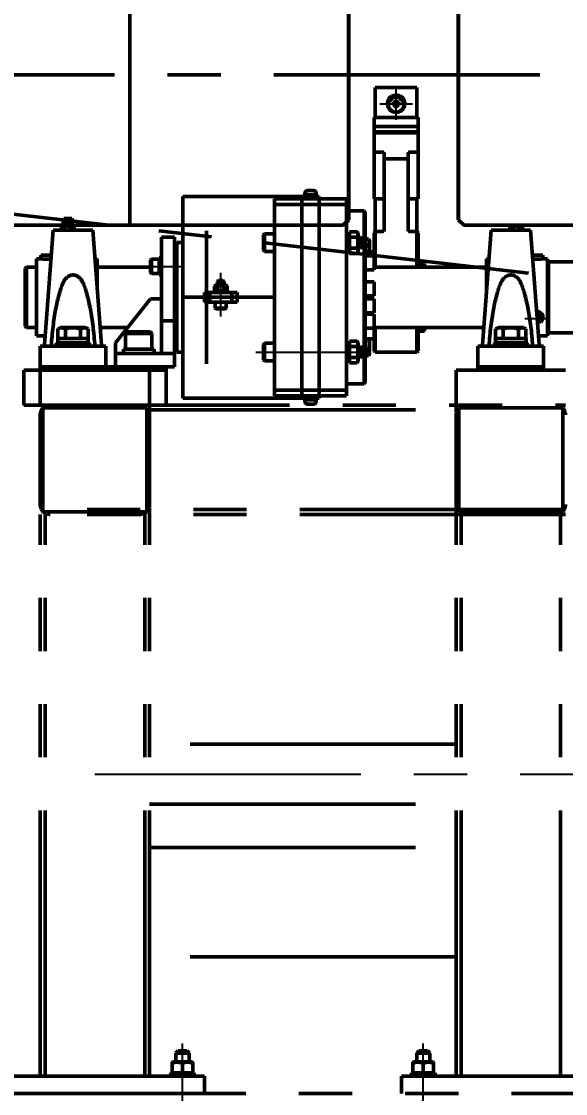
# Model space of a CAD drawing. Header units: millimetres. Extents: x -993 to 13147, y -7260 to 4342.
# Drawn here: x 4228 to 4725, y 116 to 1096 of the extents above; entities that cross this region are included whole.
import ezdxf

# ---------------------------------------------------------------- set-up
doc = ezdxf.new("R2010")
doc.units = ezdxf.units.MM
doc.header["$LTSCALE"] = 7.649257
doc.linetypes.add('CENTER', pattern=[50.8, 31.75, -6.35, 6.35, -6.35])
doc.linetypes.add('PHANTOM', pattern=[63.5, 31.75, -6.35, 6.35, -6.35, 6.35, -6.35])
for name, color, linetype in [('NoLayerName_001', 7, 'Continuous'), ('NoLayerName_002', 7, 'Continuous'), ('NoLayerName_003', 7, 'Continuous')]:
    doc.layers.add(name, color=color, linetype=linetype)
doc.styles.get("Standard").update_dxf_attribs({"font": 'txt', "bigfont": 'extfont2'})
doc.dimstyles.get("Standard").update_dxf_attribs({"dimtxt": 2.5, "dimasz": 2.5, "dimexe": 1.25, "dimexo": 0.625, "dimtad": 1, "dimzin": 0, "dimdsep": 46, "dimtxsty": 'Standard', "dimcen": 2.5, "dimadec": 0, "dimazin": 0, "dimtfac": 0.75, "dimtmove": 0, "dimatfit": 3, "dimfxl": 1, "dimarcsym": 0})

# ---------------------------------------------------------------- blocks, each defined once
blk = doc.blocks.new('_OPEN30')
at = {"color": 0, "linetype": 'ByBlock', "lineweight": -2}
for p, q in [((-1, 0.267949), (0, 0)), ((0, 0), (-1, -0.267949)), ((0, 0), (-1, 0))]:
    blk.add_line(p, q, dxfattribs=at)
blk = doc.blocks.new('*D1565')
at = {"layer": 'Defpoints', "color": 0}
for p in [(4070, 1507.1), (4070, 1067.35), (5070, 1054.35)]:
    blk.add_point(p, dxfattribs=at)
at = {"layer": 'NoLayerName_001', "color": 0, "linetype": 'Continuous', "lineweight": 25}
for p, q in [((4070, 1082.35), (4070, 1522.1)), ((5070, 1069.35), (5070, 1522.1)), ((5025, 1507.1), (4115, 1507.1))]:
    blk.add_line(p, q, dxfattribs=at)
at = {"layer": 'NoLayerName_001', "color": 0, "lineweight": 25, "xscale": 45, "yscale": 45, "zscale": 45}
for p, rotation in [((4070, 1507.1), 180), ((5070, 1507.1), 360)]:
    blk.add_blockref('_OPEN30', p, dxfattribs=dict(at, rotation=rotation))
at = {"layer": 'NoLayerName_001', "color": 2, "lineweight": 50, "insert": (4527, 1567.1), "char_height": 90, "attachment_point": 5}
blk.add_mtext('\\W0.8000;\\T0.8750;1000', dxfattribs=at)
blk = doc.blocks.new('JZB_0208')
at = {"layer": 'NoLayerName_001', "color": 7, "linetype": 'Continuous', "lineweight": 50}
for p, q in [((4367, 216.8), (4367, 0)), ((4566.68, 5), (4566.68, 216.8)), ((4567, 220), (4567, 5)), ((4210, 0), (4562.02, 0)), ((4561.71, 0), (4566.68, 5)), ((4567, 5), (4562.02, 0)), ((4566.68, 5), (4567, 5))]:
    blk.add_line(p, q, dxfattribs=at)
blk = doc.blocks.new('JZB_0388')
at = {"layer": 'NoLayerName_001', "color": 3, "linetype": 'PHANTOM', "lineweight": 50}
for p, q in [((4617, 985), (4617, 1200)), ((4617.32, 985), (4617.32, 1196.8)), ((4553.2, 1090.12), (4553.2, 1089.98)), ((4560.2, 1093.08), (4557.7, 1091.66)), ((4557.7, 1092.27), (4557.86, 1092.36)), ((4557.7, 1089.42), (4557.7, 1092.27)), ((4557.86, 1089.33), (4557.7, 1089.42)), ((4560.04, 1093.6), (4557.86, 1092.36)), ((4557.86, 1089.33), (4560.04, 1088.09)), ((4560.04, 1093.6), (4560.2, 1093.69)), ((4560.2, 1088), (4560.04, 1088.09)), ((4560.2, 1093.69), (4560.36, 1093.6)), ((4560.2, 1093.69), (4560.2, 1093.08)), ((4562.7, 1091.66), (4560.2, 1093.08)), ((4560.36, 1088.09), (4560.2, 1088)), ((4562.54, 1092.36), (4560.36, 1093.6)), ((4560.36, 1088.09), (4562.54, 1089.33)), ((4562.54, 1092.36), (4562.7, 1092.27)), ((4562.7, 1089.42), (4562.54, 1089.33)), ((4562.7, 1092.27), (4562.7, 1089.42)), ((4567.2, 1089.98), (4567.2, 1090.12)), ((4540.2, 1064.4), (4541.2, 1065.21)), ((4580.2, 1064.4), (4540.2, 1064.4)), ((4540.2, 1004.13), (4540.2, 1064.4)), ((4541.2, 1065.21), (4579.2, 1065.21)), ((4579.2, 1065.21), (4580.2, 1064.4)), ((4580.2, 1004.13), (4580.2, 1064.4)), ((4548.2, 1046.67), (4540.2, 1046.67)), ((4549.2, 1045.69), (4549.2, 975.34)), ((4571.2, 1040.76), (4549.2, 1040.76)), ((4571.2, 1045.69), (4571.2, 975.34)), ((4580.2, 1046.67), (4572.2, 1046.67)), ((4479.95, 1011.8), (4480, 1011.8)), ((4480, 1011.79), (4480, 1011.8)), ((4480.61, 1011.8), (4480, 1011.79)), ((4480.61, 1011.8), (4481.39, 1011.8)), ((4482, 1011.79), (4481.39, 1011.8)), ((4482.61, 1011.8), (4482, 1011.79)), ((4482.61, 1011.8), (4483.39, 1011.8)), ((4484, 1011.79), (4483.39, 1011.8)), ((4484, 1011.8), (4484, 1011.79)), ((4484, 1011.8), (4484.05, 1011.8)), ((4449, 1004), (4515, 1004)), ((4449, 1004), (4449, 824)), ((4474, 824), (4474, 1004)), ((4488.1, 1007.8), (4475.91, 1007.8)), ((4476.75, 1008.6), (4476.75, 1007.8)), ((4487.25, 1007.8), (4487.25, 1008.6)), ((4488.1, 1006.3), (4488.1, 1007.8)), ((4490, 824), (4490, 1004)), ((4515, 824), (4515, 1004)), ((4540.2, 1004.13), (4548.2, 1004.13)), ((4541.2, 1004.13), (4541.2, 941.5)), ((4572.2, 1004.13), (4580.2, 1004.13)), ((4579.2, 941.5), (4579.2, 1004.13)), ((4515, 999), (4449, 999)), ((4531, 993), (4515, 993)), ((4532, 992), (4531, 993)), ((4531, 993), (4531, 835)), ((4532, 836), (4532, 992)), ((4617, 985), (4617.32, 985)), ((4621.98, 980), (4617, 985)), ((4617.32, 985), (4622.29, 980)), ((4386.8, 853.11), (4386.8, 974.89)), ((4440, 972), (4439, 971)), ((4439, 957), (4439, 971)), ((4449, 972), (4440, 972)), ((4440, 956), (4440, 972)), ((4517.5, 973.81), (4524.6, 973.81)), ((4517.5, 954.19), (4517.5, 973.81)), ((4525.5, 972.25), (4524.6, 973.81)), ((4525.5, 955.75), (4525.5, 972.25)), ((4541.2, 974.31), (4540.2, 973.11)), ((4540.2, 941.5), (4540.2, 973.11)), ((4548.2, 974.31), (4541.2, 974.31)), ((4579.2, 974.31), (4572.2, 974.31)), ((4579.2, 974.31), (4580.2, 973.11)), ((4580.2, 973.11), (4580.2, 941.5)), ((4740, 980), (4621.98, 980)), ((4357.85, 969), (4345.85, 969)), ((4345.85, 969), (4345.85, 862.5)), ((4357.85, 969), (4357.85, 850.5)), ((4517.5, 969), (4515, 969)), ((4517.5, 968.91), (4524.6, 968.91)), ((4527.5, 969), (4525.5, 969)), ((4527.5, 959), (4527.5, 969)), ((4529, 967.5), (4527.5, 969)), ((4529, 967.5), (4529, 960.5)), ((4532, 967.4), (4534.86, 967.4)), ((4532, 961.91), (4534.86, 961.91)), ((4536, 965.43), (4534.86, 967.4)), ((4536, 965.43), (4536, 955.5)), ((4439, 957), (4440, 956)), ((4440, 956), (4449, 956)), ((4515, 959), (4517.5, 959)), ((4517.5, 959.09), (4524.6, 959.09)), ((4517.5, 954.19), (4524.6, 954.19)), ((4524.6, 954.19), (4525.5, 955.75)), ((4525.5, 959), (4527.5, 959)), ((4527.5, 959), (4529, 960.5)), ((4222.4, 941.5), (4221.4, 940.5)), ((4222.4, 886.5), (4222.4, 941.5)), ((4231.6, 941.5), (4222.4, 941.5)), ((4335.85, 941.5), (4287.2, 941.5)), ((4336.65, 948.78), (4335.85, 947.98)), ((4335.85, 947.98), (4335.85, 936.58)), ((4336.65, 948.78), (4336.65, 935.78)), ((4343.85, 948.78), (4336.65, 948.78)), ((4343.85, 949.98), (4343.85, 934.6)), ((4345.85, 949.98), (4343.85, 949.98)), ((4642.8, 941.5), (4540, 941.5)), ((4221.4, 940.5), (4221.4, 887.5)), ((4335.85, 936.58), (4336.65, 935.78)), ((4336.65, 935.78), (4343.85, 935.78)), ((4395.1, 925), (4394.23, 924.5)), ((4394.23, 920), (4394.23, 924.5)), ((4395.1, 925), (4404.9, 925)), ((4398, 929.5), (4397, 928.5)), ((4397, 928.5), (4403, 928.5)), ((4397, 928.5), (4397, 925)), ((4397.11, 920), (4397.11, 924.5)), ((4402, 929.5), (4398, 929.5)), ((4403, 928.5), (4402, 929.5)), ((4402.89, 920), (4402.89, 924.5)), ((4403, 925), (4403, 928.5)), ((4405.77, 924.5), (4404.9, 925)), ((4405.77, 920), (4405.77, 924.5)), ((4335.85, 912.5), (4303.85, 872.5)), ((4335.85, 912.5), (4345.85, 912.5)), ((4406.1, 920), (4393.91, 920)), ((4406.1, 918.5), (4406.1, 920)), ((4395, 909.5), (4395, 904.1)), ((4405, 904.1), (4395, 904.1)), ((4395, 904.1), (4395.6, 903.5)), ((4404.4, 903.5), (4395.6, 903.5)), ((4404.4, 903.5), (4405, 904.1)), ((4405, 904.1), (4405, 909.5)), ((4345.85, 892.5), (4357.85, 892.5)), ((4221.4, 887.5), (4222.4, 886.5)), ((4222.4, 886.5), (4231.6, 886.5)), ((4253.5, 886.5), (4251.14, 885.14)), ((4251.14, 876.5), (4251.14, 885.14)), ((4276.5, 886.5), (4253.5, 886.5)), ((4258.07, 876.5), (4258.07, 885.14)), ((4271.93, 876.5), (4271.93, 885.14)), ((4278.86, 885.14), (4276.5, 886.5)), ((4278.86, 876.5), (4278.86, 885.14)), ((4289.79, 886.5), (4315.05, 886.5)), ((4314.6, 882.5), (4313, 880.9)), ((4335.4, 882.5), (4314.6, 882.5)), ((4337, 880.9), (4335.4, 882.5)), ((4540, 886.5), (4640.21, 886.5)), ((4540.2, 886.5), (4540.2, 865)), ((4541.2, 886.5), (4541.2, 864)), ((4579.2, 886.5), (4579.2, 864)), ((4580.2, 886.5), (4580.2, 865)), ((4653.5, 886.5), (4651.14, 885.14)), ((4651.14, 876.5), (4651.14, 885.14)), ((4676.5, 886.5), (4653.5, 886.5)), ((4658.07, 876.5), (4658.07, 885.14)), ((4671.93, 876.5), (4671.93, 885.14)), ((4678.86, 885.14), (4676.5, 886.5)), ((4678.86, 876.5), (4678.86, 885.14)), ((4250, 872.5), (4250, 869.5)), ((4250, 872.5), (4280, 872.5)), ((4251, 876.5), (4251, 872.5)), ((4278.96, 876.5), (4251, 876.5)), ((4280, 869.5), (4280, 872.5)), ((4303.85, 872.5), (4303.85, 850.5)), ((4337, 880.9), (4313, 880.9)), ((4313, 880.9), (4313, 866.5)), ((4337, 866.5), (4337, 880.9)), ((4517.5, 873.81), (4524.6, 873.81)), ((4517.5, 854.19), (4517.5, 873.81)), ((4525.5, 872.25), (4524.6, 873.81)), ((4536, 875.97), (4536, 862.57)), ((4650, 872.5), (4650, 869.5)), ((4650, 872.5), (4680, 872.5)), ((4651, 876.5), (4651, 872.5)), ((4678.96, 876.5), (4651, 876.5)), ((4680, 869.5), (4680, 872.5)), ((4339, 866.5), (4311.04, 866.5)), ((4339, 862.5), (4339, 866.5)), ((4440, 872), (4439, 871)), ((4439, 857), (4439, 871)), ((4449, 872), (4440, 872)), ((4440, 856), (4440, 872)), ((4517.5, 869), (4515, 869)), ((4517.5, 868.91), (4524.6, 868.91)), ((4525.5, 855.75), (4525.5, 872.25)), ((4527.5, 869), (4525.5, 869)), ((4527.5, 859), (4527.5, 869)), ((4529, 867.5), (4527.5, 869)), ((4529, 867.5), (4529, 860.5)), ((4532, 866.09), (4534.86, 866.09)), ((4540.2, 865), (4541.2, 864)), ((4541.2, 864), (4579.2, 864)), ((4579.2, 864), (4580.2, 865)), ((4303.85, 862.5), (4357.85, 862.5)), ((4439, 857), (4440, 856)), ((4440, 856), (4449, 856)), ((4515, 859), (4517.5, 859)), ((4517.5, 859.09), (4524.6, 859.09)), ((4517.5, 854.19), (4524.6, 854.19)), ((4524.6, 854.19), (4525.5, 855.75)), ((4525.5, 859), (4527.5, 859)), ((4527.5, 859), (4529, 860.5)), ((4532, 860.6), (4534.86, 860.6)), ((4534.86, 860.6), (4536, 862.57)), ((4220, 847.5), (4220, 815.5)), ((4220, 847.5), (4350, 847.5)), ((4357.85, 850.5), (4235, 850.5)), ((4235, 850.5), (4235, 815.5)), ((4335, 809.1), (4335, 847.5)), ((4350, 815.5), (4350, 850.5)), ((4615, 847.5), (4615, 809.1)), ((4615, 847.5), (4715, 847.5)), ((4635, 847.5), (4635, 850.5)), ((4695, 847.5), (4695, 850.5)), ((4515, 835), (4531, 835)), ((4531, 835), (4532, 836)), ((4449, 829), (4515, 829)), ((4515, 824), (4449, 824)), ((4220, 815.5), (4715, 815.5)), ((4476, 820.2), (4488.1, 820.2)), ((4476.75, 820.2), (4476.75, 819.4)), ((4480, 816.2), (4479.95, 816.2)), ((4480, 816.21), (4480.61, 816.2)), ((4480, 816.2), (4480, 816.21)), ((4481.39, 816.2), (4480.61, 816.2)), ((4481.39, 816.2), (4482, 816.21)), ((4482, 816.21), (4482.61, 816.2)), ((4483.39, 816.2), (4482.61, 816.2)), ((4483.39, 816.2), (4484, 816.21)), ((4484, 816.21), (4484, 816.2)), ((4484.05, 816.2), (4484, 816.2)), ((4487.25, 819.4), (4487.25, 820.2)), ((4488.1, 820.2), (4488.1, 821.7)), ((4235, 724.5), (4235, 806.5)), ((4237.5, 718), (4237.5, 813)), ((4332.5, 813), (4237.5, 813)), ((4332.5, 718), (4332.5, 813)), ((4335, 811), (4615, 811)), ((4335, 806.5), (4335, 724.5)), ((4615, 724.5), (4615, 806.5)), ((4617.5, 718), (4617.5, 813)), ((4712.5, 813), (4617.5, 813)), ((4712.5, 718), (4712.5, 813)), ((4715, 720), (4235, 720)), ((4237.5, 718), (4332.5, 718)), ((4335, 202), (4335, 721.9)), ((4615, 202), (4615, 721.9)), ((4617.5, 718), (4712.5, 718)), ((4235, 202), (4235, 715.5)), ((4715, 715.5), (4235, 715.5)), ((4239.5, 202), (4239.5, 715.5)), ((4330.5, 202), (4330.5, 715.5)), ((4619.5, 202), (4619.5, 715.5)), ((4710.5, 202), (4710.5, 715.5)), ((4615, 505.5), (4335, 505.5)), ((4335, 450.5), (4615, 450.5)), ((4335, 411), (4615, 411)), ((4615, 311), (4335, 311)), ((4361, 224.92), (4359, 222.92)), ((4359, 222.92), (4371, 222.92)), ((4359, 222.92), (4359, 215)), ((4361, 224.92), (4369, 224.92)), ((4371, 222.92), (4369, 224.92)), ((4371, 215), (4371, 222.92)), ((4581, 224.92), (4579, 222.92)), ((4579, 222.92), (4591, 222.92)), ((4579, 222.92), (4579, 215)), ((4581, 224.92), (4589, 224.92)), ((4591, 222.92), (4589, 224.92)), ((4591, 215), (4591, 222.92)), ((4356, 215), (4355.5, 214.71)), ((4355.5, 205), (4355.5, 214.71)), ((4356, 215), (4374, 215)), ((4365, 205), (4365, 213.86)), ((4374.5, 214.71), (4374, 215)), ((4374.5, 205), (4374.5, 214.71)), ((4576, 215), (4575.5, 214.71)), ((4575.5, 214.71), (4575.5, 205)), ((4576, 215), (4594, 215)), ((4585, 205), (4585, 213.86)), ((4594.5, 214.71), (4594, 215)), ((4594.5, 205), (4594.5, 214.71)), ((4385, 202), (4185, 202)), ((4354.25, 205), (4354.25, 202)), ((4354.25, 205), (4375.75, 205)), ((4364.23, 202), (4362.77, 205)), ((4365.77, 205), (4367.23, 202)), ((4375.75, 202), (4375.75, 205)), ((4385, 186), (4385, 202)), ((4565, 202), (4565, 186)), ((4765, 202), (4565, 202)), ((4574.25, 205), (4574.25, 202)), ((4574.25, 205), (4595.75, 205)), ((4584.23, 202), (4582.77, 205)), ((4585.77, 205), (4587.23, 202)), ((4595.75, 202), (4595.75, 205)), ((4180, 186), (6475.83, 186))]:
    blk.add_line(p, q, dxfattribs=at)
at = {"layer": 'NoLayerName_001', "color": 4, "linetype": 'CENTER', "lineweight": 50}
for p, q in [((4060, 1117.35), (6060, 1117.35)), ((4053.75, 1008), (4805.12, 921.84))]:
    blk.add_line(p, q, dxfattribs=at)
at = {"layer": 'NoLayerName_001', "color": 4, "linetype": 'CENTER', "lineweight": 25}
for p, q in [((4560.2, 1076.14), (4560.2, 1105.9)), ((4545.2, 1091.02), (4575.2, 1091.02)), ((4328.85, 942.28), (4366.85, 942.28)), ((4400, 896.5), (4400, 936.5)), ((4689.4, 883.8), (4689.4, 905.7)), ((4677.84, 894.75), (4700.96, 894.75)), ((4432, 864), (4536, 864)), ((4285, 478), (6532.56, 478)), ((4365, 159.92), (4365, 231.92)), ((4585, 159.92), (4585, 231.92))]:
    blk.add_line(p, q, dxfattribs=at)
at = {"layer": 'NoLayerName_001', "color": 3, "linetype": 'PHANTOM', "lineweight": 50}
for centre, radius, start, end in [((4479.95, 1008.6), 3.2, 90, 180), ((4484.05, 1008.6), 3.2, 0, 90), ((4244, 806.5), 9, 90, 133.76174), ((4326, 806.5), 9, 46.23826, 90), ((4479.95, 819.4), 3.2, 180, 270), ((4484.05, 819.4), 3.2, 270, 360), ((4624, 806.5), 9, 90, 133.76174), ((4706, 806.5), 9, 46.23826, 90), ((4244, 806.5), 9, 136.23826, 180), ((4326, 806.5), 9, 0, 43.76174), ((4624, 806.5), 9, 136.23826, 180), ((4706, 806.5), 9, 0, 43.76174), ((4244, 724.5), 9, 180, 223.76174), ((4244, 724.5), 9, 226.23826, 270), ((4326, 724.5), 9, 270, 313.76174), ((4326, 724.5), 9, 316.23826, 0), ((4624, 724.5), 9, 180, 223.76174), ((4624, 724.5), 9, 226.23826, 270), ((4706, 724.5), 9, 270, 313.76174), ((4706, 724.5), 9, 316.23826, 0)]:
    blk.add_arc(centre, radius, start, end, dxfattribs=at)
for centre, major_axis, ratio, start_param, end_param in [((4560.2, 1090.12), (7, 0), 0.984808, 0, 3.141593), ((4560.2, 1090.12), (7, 0), 0.984808, 3.141593, 6.283185), ((4560.2, 1089.98), (7, 0), 0.984808, 3.141593, 4.371109), ((4560.2, 1089.98), (7, 0), 0.984808, 5.053638, 6.283185), ((4548.2, 1045.69), (-1, 0), 0.984808, 3.141593, 4.712389), ((4572.2, 1045.69), (-1, 0), 0.984808, 4.712389, 6.283185), ((4482, 1008.59), (0, 12.51), 0.487733, 1.633822, 1.75475), ((4482, 1005.51), (0, 12.51), 0.487733, 1.447534, 1.507771), ((4548.2, 1003.14), (1, 0), 0.984808, 0, 1.570796), ((4572.2, 1003.14), (1, 0), 0.984808, 1.570796, 3.141593), ((4548.2, 975.34), (0, -1.03), 0.973263, 0, 1.570796), ((4572.2, 975.34), (0, 1.03), 0.973263, 1.570796, 3.141593), ((4342.8, 942.28), (-15.79, 0), 0.487733, 1.637374, 1.765231), ((4346.9, 942.28), (-15.79, 0), 0.487733, 1.440569, 1.504219), ((4400, 920.79), (0, -12.51), 0.487733, 4.775414, 4.896343), ((4400, 917.71), (0, -12.51), 0.487733, 4.589126, 4.649364), ((4265, 870.4), (0, 28.7), 0.487733, 4.785636, 4.926556), ((4265, 878.6), (0, 28.7), 0.487733, 4.569041, 4.639142), ((4665, 870.4), (0, 28.7), 0.487733, 4.785636, 4.926556), ((4665, 878.6), (0, 28.7), 0.487733, 4.569003, 4.639142), ((4325, 868.6), (0, 28.7), 0.487733, 1.644043, 1.784963), ((4325, 860.4), (0, 28.7), 0.487733, 1.427449, 1.49755), ((4482, 822.49), (0, -12.51), 0.487733, 4.775414, 4.896343), ((4482, 819.41), (0, -12.51), 0.487733, 4.590874, 4.649364)]:
    blk.add_ellipse(centre, major_axis=major_axis, ratio=ratio, start_param=start_param, end_param=end_param, dxfattribs=at)
for points, start_tangent, end_tangent in [([(4524.6, 968.91), (4525.35, 971.54), (4524.6, 973.81)], (0.276119, 0.961124), (-0.314467, 0.949268)), ([(4524.6, 959.09), (4525.29, 962.65), (4524.92, 967.65), (4524.6, 968.91)], (0.192403, 0.981316), (-0.250892, 0.968015)), ([(4534.86, 967.4), (4535.71, 964.46), (4534.86, 961.91)], (0.276117, -0.961124), (-0.314468, -0.949268)), ([(4534.86, 961.91), (4535.64, 957.94), (4535.68, 955.49)], (0.192686, -0.98126), (0.017443, -0.999848)), ([(4524.6, 954.19), (4525.35, 956.81), (4524.6, 959.09)], (0.276119, 0.961124), (-0.314467, 0.949268)), ([(4397.11, 924.5), (4395.57, 924.94), (4394.23, 924.5)], (-0.961122, 0.276126), (-0.949271, -0.31446)), ([(4402.89, 924.5), (4402.15, 924.69), (4399.21, 924.91), (4397.11, 924.5)], (-0.967985, 0.251006), (-0.981339, -0.192288)), ([(4405.77, 924.5), (4404.23, 924.94), (4402.89, 924.5)], (-0.961122, 0.276126), (-0.949271, -0.31446)), ([(4251.14, 885.14), (4254.85, 886.21), (4258.07, 885.14)], (0.961124, 0.276116), (0.949267, -0.31447)), ([(4258.07, 885.14), (4259.85, 885.6), (4266.91, 886.12), (4271.93, 885.14)], (0.968053, 0.250744), (0.981287, -0.192553)), ([(4271.93, 885.14), (4275.64, 886.21), (4278.86, 885.14)], (0.961124, 0.276116), (0.949267, -0.31447)), ([(4651.14, 885.14), (4654.85, 886.21), (4658.07, 885.14)], (0.961124, 0.276116), (0.949267, -0.31447)), ([(4658.07, 885.14), (4659.85, 885.6), (4666.91, 886.12), (4671.93, 885.14)], (0.968053, 0.250744), (0.981287, -0.192553)), ([(4671.93, 885.14), (4675.64, 886.21), (4678.86, 885.14)], (0.961124, 0.276116), (0.949267, -0.31447)), ([(4524.6, 868.91), (4525.35, 871.54), (4524.6, 873.81)], (0.276119, 0.961124), (-0.314467, 0.949268)), ([(4535.15, 875.98), (4535.64, 873.09), (4535.23, 867.51), (4534.86, 866.09)], (0.167922, -0.9858), (-0.250611, -0.968088)), ([(4524.6, 859.09), (4525.29, 862.65), (4524.92, 867.65), (4524.6, 868.91)], (0.192403, 0.981316), (-0.250892, 0.968015)), ([(4534.86, 866.09), (4535.71, 863.15), (4534.86, 860.6)], (0.276117, -0.961124), (-0.314468, -0.949268)), ([(4524.6, 854.19), (4525.35, 856.81), (4524.6, 859.09)], (0.276119, 0.961124), (-0.314467, 0.949268)), ([(4365, 213.86), (4359.91, 214.71), (4355.5, 213.86)], (-0.986522, 0.163629), (-0.982197, -0.187856)), ([(4374.5, 213.86), (4369.41, 214.71), (4365, 213.86)], (-0.986522, 0.163629), (-0.982197, -0.187856)), ([(4585, 213.86), (4579.91, 214.71), (4575.5, 213.86)], (-0.986522, 0.163629), (-0.982197, -0.187856)), ([(4594.5, 213.86), (4589.41, 214.71), (4585, 213.86)], (-0.986522, 0.163629), (-0.982197, -0.187856))]:
    blk.add_spline(points, degree=3, dxfattribs=dict(at, start_tangent=start_tangent, end_tangent=end_tangent))
at = {"layer": 'NoLayerName_002', "color": 3, "linetype": 'PHANTOM', "lineweight": 50}
for p, q in [((4541.2, 1105.79), (4541.2, 1078.42)), ((4579.2, 1105.79), (4541.2, 1105.79)), ((4579.2, 1078.42), (4579.2, 1105.79)), ((4540.2, 1078.42), (4580.2, 1078.42)), ((4540.2, 1078.42), (4540.2, 1064.4)), ((4580.2, 1078.42), (4580.2, 1064.4)), ((4580.2, 1070.31), (4540.2, 1070.31)), ((4580.2, 1065.38), (4540.2, 1065.38)), ((4365.3, 821.7), (4365.3, 1006.3)), ((4490, 1006.3), (4365.3, 1006.3)), ((4474, 1004), (4474, 1006.3)), ((4490, 1006.3), (4490, 1004)), ((4699.4, 946.5), (4698.4, 945.5)), ((4730, 946.5), (4699.4, 946.5)), ((4699.4, 881.5), (4699.4, 946.5)), ((4449, 914), (4365.3, 914)), ((4385, 909.5), (4385, 918.5)), ((4385, 918.5), (4415, 918.5)), ((4390, 918.5), (4390, 909.5)), ((4410, 909.5), (4410, 918.5)), ((4415, 918.5), (4415, 909.5)), ((4415, 909.5), (4385, 909.5)), ((4698.4, 882.5), (4699.4, 881.5)), ((4699.4, 881.5), (4730, 881.5)), ((4474, 824), (4474, 821.7)), ((4490, 821.7), (4490, 824)), ((4490, 821.7), (4365.3, 821.7))]:
    blk.add_line(p, q, dxfattribs=at)
for centre, start_param, end_param in [((4560.2, 1091.02), 1.570796, 3.141593), ((4560.2, 1091.02), 0, 1.570796), ((4560.2, 1091.02), 3.141593, 6.283185), ((4560.2, 1089.98), 1.570796, 3.075422), ((4560.2, 1089.98), 0.066171, 1.570796)]:
    blk.add_ellipse(centre, major_axis=(8, 0), ratio=0.984808, start_param=start_param, end_param=end_param, dxfattribs=at)
at = {"layer": 'NoLayerName_003', "color": 3, "linetype": 'PHANTOM', "lineweight": 50}
for p, q in [((4256.07, 981.55), (4255.2, 979)), ((4256.47, 986), (4255.57, 983.3)), ((4264.83, 983.3), (4255.57, 983.3)), ((4255.57, 983.3), (4256.07, 981.55)), ((4264.33, 981.55), (4256.07, 981.55)), ((4263.93, 986), (4256.47, 986)), ((4264.83, 983.3), (4263.93, 986)), ((4264.33, 981.55), (4264.83, 983.3)), ((4265.2, 979), (4264.33, 981.55)), ((4246.92, 975.5), (4239, 870.5)), ((4283.08, 975.5), (4246.92, 975.5)), ((4254.43, 978.55), (4255.87, 979)), ((4255.2, 979), (4254.43, 978.55)), ((4254.43, 978.55), (4254.43, 975.95)), ((4254.43, 975.95), (4255.2, 975.5)), ((4255.2, 979), (4265.2, 979)), ((4257.31, 975.95), (4255.87, 975.5)), ((4257.31, 978.55), (4257.31, 975.95)), ((4263.09, 978.55), (4264.53, 979)), ((4263.09, 978.55), (4263.09, 975.95)), ((4265.97, 975.95), (4264.53, 975.5)), ((4265.97, 978.55), (4265.2, 979)), ((4265.2, 975.5), (4265.97, 975.95)), ((4265.97, 978.55), (4265.97, 975.95)), ((4283.08, 975.5), (4291, 870.5)), ((4646.92, 975.5), (4639, 870.5)), ((4683.08, 975.5), (4646.92, 975.5)), ((4664.03, 978.55), (4665.47, 979)), ((4664.8, 979), (4664.03, 978.55)), ((4664.03, 978.55), (4664.03, 975.95)), ((4664.03, 975.95), (4664.8, 975.5)), ((4665.14, 980), (4664.8, 979)), ((4664.8, 979), (4674.8, 979)), ((4666.91, 975.95), (4665.47, 975.5)), ((4666.91, 978.55), (4666.91, 975.95)), ((4672.69, 978.55), (4674.13, 979)), ((4672.69, 978.55), (4672.69, 975.95)), ((4675.57, 975.95), (4674.13, 975.5)), ((4674.8, 979), (4674.46, 980)), ((4675.57, 978.55), (4674.8, 979)), ((4674.8, 975.5), (4675.57, 975.95)), ((4675.57, 978.55), (4675.57, 975.95)), ((4683.08, 975.5), (4691, 870.5)), ((4359.85, 964), (4357.85, 962)), ((4365.3, 964), (4359.85, 964)), ((4359.85, 864), (4359.85, 964)), ((4235.6, 949.24), (4235.6, 952.06)), ((4245.16, 952.5), (4236.04, 952.5)), ((4539.57, 955.5), (4532, 955.5)), ((4539.57, 952.03), (4532, 952.03)), ((4540, 939.47), (4540, 955.07)), ((4693.96, 952.5), (4684.84, 952.5)), ((4694.4, 952.06), (4694.4, 949.24)), ((4231.6, 949.25), (4231.6, 878.75)), ((4231.6, 949.25), (4235.66, 949.25)), ((4287.2, 949.25), (4285.06, 949.25)), ((4287.2, 949.25), (4287.2, 920.85)), ((4585.87, 945), (4580.2, 945)), ((4585.87, 943.99), (4580.2, 943.99)), ((4586.2, 941.5), (4586.2, 944.67)), ((4644.94, 949.25), (4642.8, 949.25)), ((4642.8, 920.85), (4642.8, 949.25)), ((4694.34, 949.25), (4698.4, 949.25)), ((4698.4, 949.25), (4698.4, 878.75)), ((4532, 939.03), (4539.57, 939.03)), ((4539.57, 928.29), (4532, 928.29)), ((4540, 915.72), (4540, 927.86)), ((4532, 915.29), (4539.57, 915.29)), ((4539.57, 912.71), (4532, 912.71)), ((4540, 900.15), (4540, 912.28)), ((4532, 899.71), (4539.57, 899.71)), ((4539.57, 898.68), (4532, 898.68)), ((4540, 876.4), (4540, 898.25)), ((4690.84, 896.92), (4689.01, 896.92)), ((4689.26, 893.58), (4690.84, 893.58)), ((4689.33, 892.58), (4690.84, 892.58)), ((4692.29, 894.75), (4690.84, 896.92)), ((4690.84, 893.58), (4691.95, 895.25)), ((4690.84, 892.58), (4692.29, 894.75)), ((4690.84, 893.58), (4690.84, 892.58)), ((4694.4, 894.97), (4694.4, 896.38)), ((4532, 885.68), (4539.57, 885.68)), ((4580.2, 883), (4585.87, 883)), ((4586.2, 886.5), (4586.2, 883.33)), ((4231.6, 878.75), (4239.62, 878.75)), ((4532, 875.97), (4539.57, 875.97)), ((4690.38, 878.75), (4698.4, 878.75)), ((4235, 869.5), (4295, 869.5)), ((4235, 869.5), (4235, 850.5)), ((4239, 869.5), (4239, 870.5)), ((4291, 869.5), (4291, 870.5)), ((4295, 869.5), (4295, 850.5)), ((4357.85, 866), (4359.85, 864)), ((4359.85, 864), (4365.3, 864)), ((4635, 869.5), (4635, 850.5)), ((4635, 869.5), (4695, 869.5)), ((4639, 870.5), (4639, 869.5)), ((4691, 870.5), (4691, 869.5)), ((4695, 869.5), (4695, 850.5)), ((4635, 850.5), (4695, 850.5))]:
    blk.add_line(p, q, dxfattribs=at)
for centre, radius, start, end in [((4236.04, 952.06), 0.44, 90, 180), ((4245.16, 952.06), 0.44, 86.27198, 90), ((4539.57, 955.07), 0.433, 0, 90), ((4539.57, 951.6), 0.433, 0, 90), ((4684.84, 952.06), 0.44, 90, 93.72802), ((4693.96, 952.06), 0.44, 0, 90), ((4585.87, 944.67), 0.333, 0, 90), ((4585.87, 943.65), 0.333, 0, 90), ((4539.57, 939.47), 0.433, 270, 0), ((4539.57, 927.86), 0.433, 0, 90), ((4539.57, 915.72), 0.433, 270, 0), ((4539.57, 912.28), 0.433, 0, 90), ((4539.57, 900.15), 0.433, 270, 0), ((4539.57, 898.25), 0.433, 0, 90), ((4539.57, 886.11), 0.433, 270, 0), ((4585.87, 883.33), 0.333, 270, 0), ((4539.57, 876.4), 0.433, 270, 0)]:
    blk.add_arc(centre, radius, start, end, dxfattribs=at)
for centre, major_axis, ratio, start_param, end_param in [((4265, 834.24), (0, 102.98), 0.206732, 0.46142, 1.221311), ((4265, 834.24), (0, 102.98), 0.206732, 5.061874, 5.821765), ((4665, 834.24), (0, 102.98), 0.206732, 0.46142, 1.221311), ((4665, 834.24), (0, 102.98), 0.206732, 5.061874, 5.821765), ((4689.4, 894.97), (5, 0), 0.866025, 1.570796, 1.685337), ((4689.4, 894.75), (4.56, 0), 0.866025, 1.570796, 1.686458), ((4689.4, 896.75), (3.07, 0), 0.866025, 4.653658, 5.6888), ((4689.4, 894.97), (5, 0), 0.866025, 0, 1.570796), ((4689.4, 894.75), (4.56, 0), 0.866025, 4.727263, 7.853982)]:
    blk.add_ellipse(centre, major_axis=major_axis, ratio=ratio, start_param=start_param, end_param=end_param, dxfattribs=at)
for points, start_tangent, end_tangent in [([(4255.87, 975.5), (4255.77, 975.5), (4254.43, 975.95)], (-0.99972, 0.023678), (-0.949271, 0.31446)), ([(4255.2, 975.5), (4255.33, 975.49), (4255.98, 975.44), (4257.1, 975.37), (4258.57, 975.32), (4260.23, 975.3), (4261.88, 975.32), (4263.34, 975.38), (4264.45, 975.44), (4265.08, 975.49), (4265.2, 975.5)], (0.996795, -0.079996), (0.996788, 0.08009)), ([(4255.87, 979), (4255.97, 979), (4257.31, 978.55)], (0.99972, -0.023678), (0.949271, -0.31446)), ([(4257.31, 978.55), (4259.43, 978.97), (4260.2, 979)], (0.981494, 0.191491), (0.999015, 0.04438)), ([(4260.2, 975.5), (4259.43, 975.53), (4257.31, 975.95)], (-0.999015, 0.04438), (-0.981494, 0.191491)), ([(4260.2, 979), (4262.37, 978.74), (4263.09, 978.55)], (0.992881, -0.119107), (0.967781, -0.251794)), ([(4263.09, 975.95), (4262.37, 975.76), (4260.2, 975.5)], (-0.967781, -0.251794), (-0.992881, -0.119107)), ([(4264.53, 975.5), (4264.43, 975.5), (4263.09, 975.95)], (-0.99972, 0.023678), (-0.949271, 0.31446)), ([(4264.53, 979), (4264.63, 979), (4265.97, 978.55)], (0.99972, -0.023678), (0.949271, -0.31446)), ([(4665.47, 975.5), (4665.37, 975.5), (4664.03, 975.95)], (-0.99972, 0.023678), (-0.949271, 0.31446)), ([(4664.8, 975.5), (4665.08, 975.48), (4665.89, 975.42), (4667.14, 975.35), (4668.7, 975.31), (4670.37, 975.3), (4671.98, 975.34), (4673.34, 975.4), (4674.31, 975.46), (4674.77, 975.5), (4674.8, 975.5)], (0.996891, -0.078787), (0.99673, 0.080798)), ([(4665.47, 979), (4665.57, 979), (4666.91, 978.55)], (0.99972, -0.023678), (0.949271, -0.31446)), ([(4666.91, 978.55), (4667.63, 978.74), (4669.8, 979)], (0.967781, 0.251794), (0.992881, 0.119107)), ([(4669.8, 975.5), (4667.63, 975.76), (4666.91, 975.95)], (-0.992881, 0.119107), (-0.967781, 0.251794)), ([(4669.8, 979), (4670.57, 978.97), (4672.69, 978.55)], (0.999015, -0.04438), (0.981494, -0.191491)), ([(4672.69, 975.95), (4670.57, 975.53), (4669.8, 975.5)], (-0.981494, -0.191491), (-0.999015, -0.04438)), ([(4674.13, 975.5), (4674.03, 975.5), (4672.69, 975.95)], (-0.99972, 0.023678), (-0.949271, 0.31446)), ([(4674.13, 979), (4674.23, 979), (4675.57, 978.55)], (0.99972, -0.023678), (0.949271, -0.31446)), ([(4245.6, 949.25), (4245.32, 949.21), (4244.52, 949.11), (4243.27, 949), (4241.72, 948.91), (4240.04, 948.9), (4238.45, 948.96), (4237.08, 949.07), (4236.11, 949.18), (4235.63, 949.25), (4235.6, 949.25)], (-0.990616, -0.136673), (-0.990153, 0.139992)), ([(4694.4, 949.25), (4694.28, 949.23), (4693.65, 949.15), (4692.55, 949.04), (4691.08, 948.93), (4689.43, 948.89), (4687.78, 948.93), (4686.32, 949.03), (4685.19, 949.15), (4684.53, 949.23), (4684.4, 949.25)], (-0.99032, -0.138804), (-0.990344, 0.138628)), ([(4274.48, 926.45), (4272.51, 930.06), (4269.58, 932.98), (4267.15, 934.14), (4264.44, 934.43), (4262.08, 933.87), (4259.51, 932.28), (4256.77, 928.95), (4255.52, 926.45)], (-0.479983, 0.877278), (-0.446847, -0.89461)), ([(4674.48, 926.45), (4672.51, 930.06), (4669.58, 932.98), (4667.15, 934.14), (4664.44, 934.43), (4662.08, 933.87), (4659.51, 932.28), (4656.77, 928.95), (4655.52, 926.45)], (-0.479983, 0.877278), (-0.446847, -0.89461)), ([(4688.71, 900.84), (4689.96, 900.85), (4691.55, 900.43), (4692.92, 899.54), (4693.89, 898.31), (4694.37, 896.87), (4694.4, 896.38)], (0.999914, 0.013081), (0.066439, -0.99779))]:
    blk.add_spline(points, degree=3, dxfattribs=dict(at, start_tangent=start_tangent, end_tangent=end_tangent))

msp = doc.modelspace()

# ---------------------------------------------------------------- block references
at = {"layer": 'NoLayerName_001'}
for name, p in [('JZB_0388', (10, -70)), ('JZB_0208', (-40, 910))]:
    msp.add_blockref(name, p, dxfattribs=at)

# ---------------------------------------------------------------- dimensions: what is measured, and where the dimension line sits
at = {"layer": 'NoLayerName_001', "color": 3, "linetype": 'Continuous', "lineweight": 50}
dim = msp.add_linear_dim(base=(4070, 1507.103), p1=(5070, 1054.3523), p2=(4070, 1067.3523), angle=180, text='\\W0.8000;\\T0.8750;<>', dimstyle='Standard', override={"dimtxt": 90, "dimasz": 45, "dimexe": 15, "dimexo": 15, "dimgap": 15, "dimdec": 3, "dimzin": 8, "dimblk": 'OPEN30', "dimclrd": 0, "dimclre": 0, "dimclrt": 2, "dimtp": 0, "dimtm": 0, "dimlwd": 25, "dimlwe": 25}, dxfattribs=at)
dim.commit()
dim.dimension.update_dxf_attribs({"geometry": '*D1565', "text_midpoint": (4527, 1507.103), "dimtype": 160})

doc.saveas('drawing.dxf')
